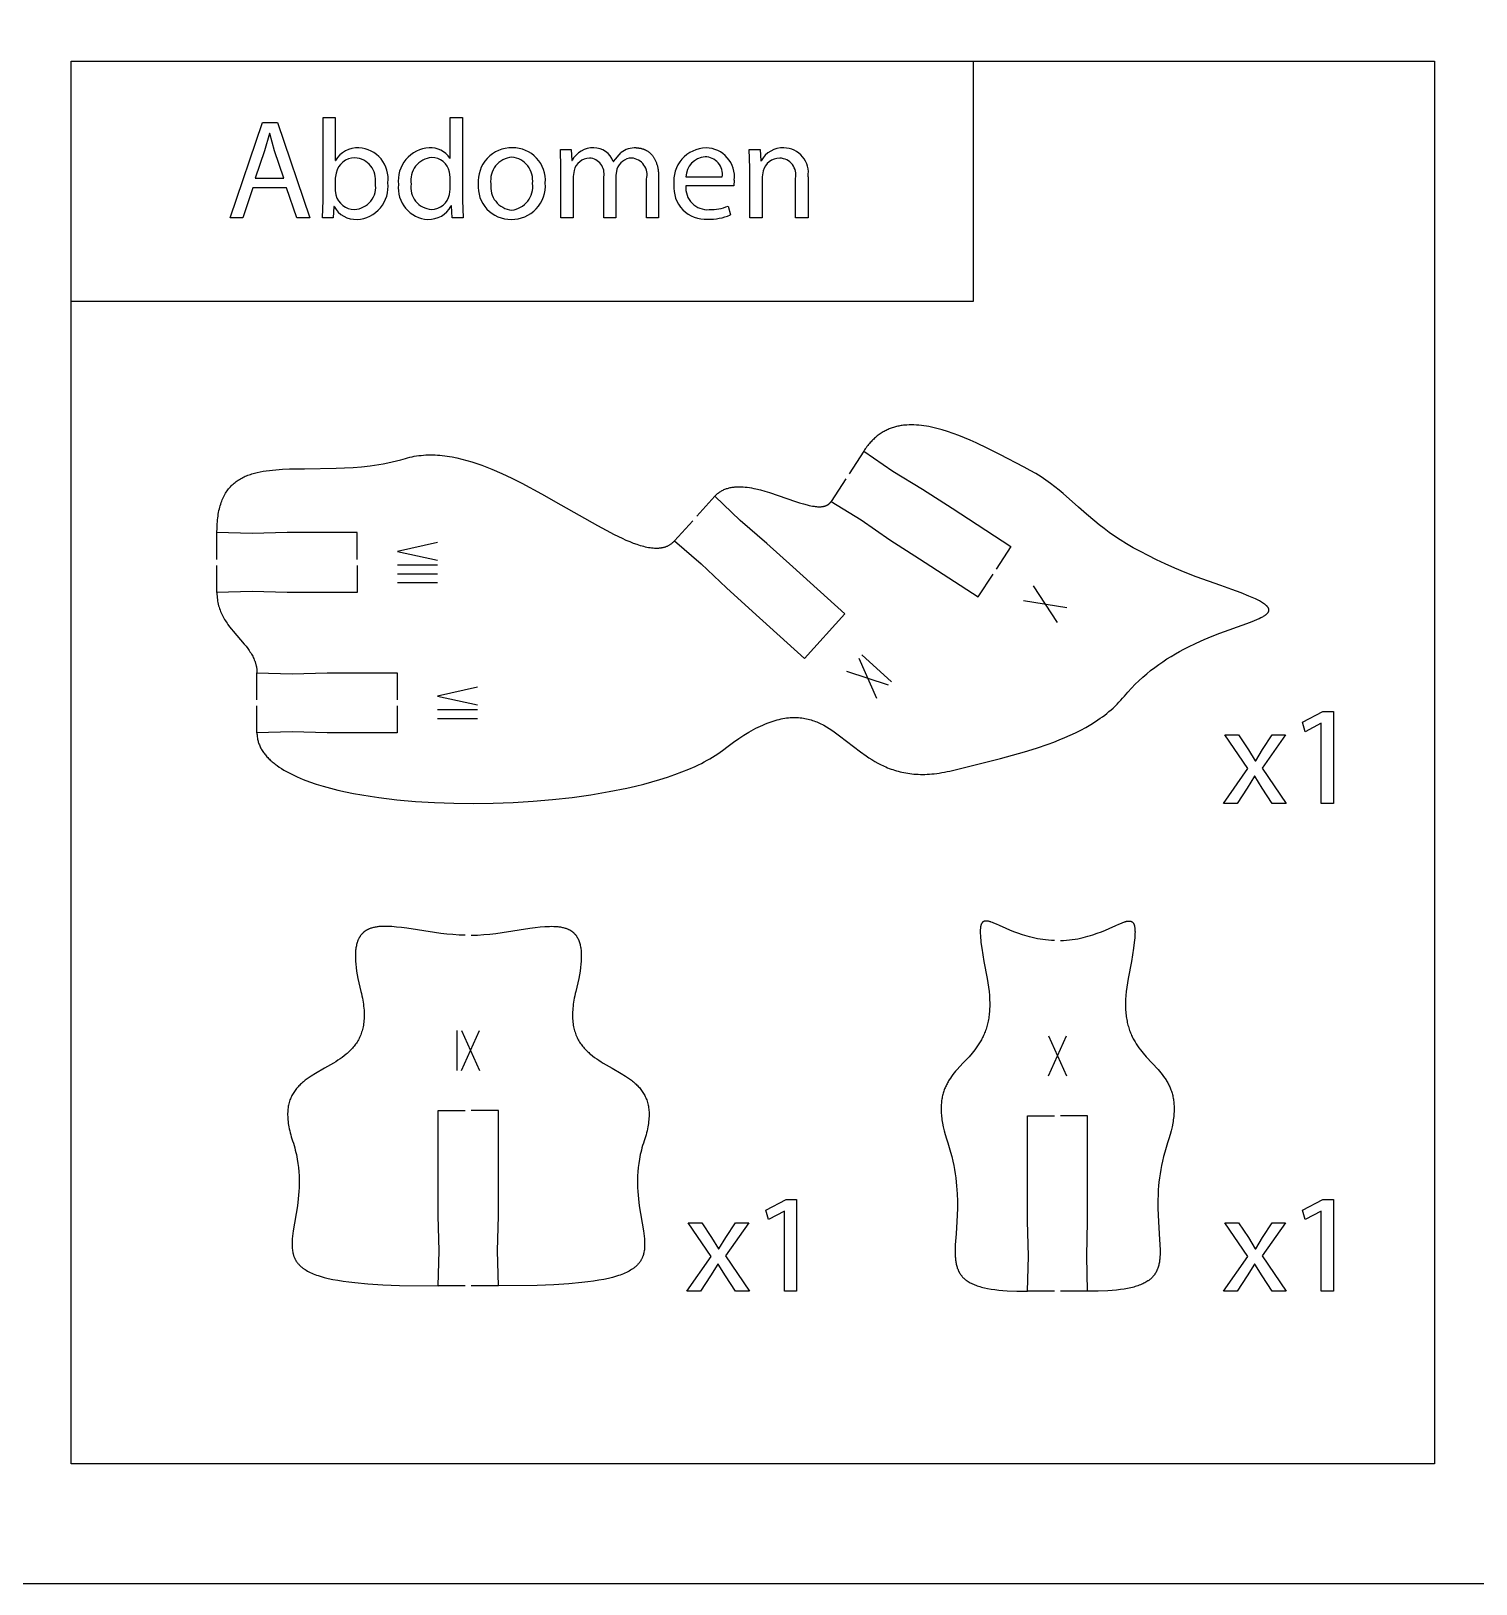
# Model space of a CAD drawing. Extents: x 4 to 319, y 4 to 154.
# Drawn here: x 150.2 to 222.3, y 4.3 to 81.8 of the extents above; entities that cross this region are included whole.
import ezdxf

# ---------------------------------------------------------------- set-up
doc = ezdxf.new("R2010")
doc.units = 0
doc.header["$MEASUREMENT"] = 0
doc.layers.add('DEFAULT', color=18, linetype='CONTINUOUS')

msp = doc.modelspace()

# ---------------------------------------------------------------- linework, layer by layer
at = {"layer": 'DEFAULT', "color": 6}
for p, q in [((164.777, 73.391), (164.777, 77.519)), ((164.777, 77.519), (165.391, 77.519)), ((165.391, 77.519), (165.391, 75.374)), ((171.12, 75.48), (171.12, 77.519)), ((171.12, 77.519), (171.741, 77.519)), ((171.741, 77.519), (171.741, 73.39)), ((162.103, 76.721), (161.863, 75.86)), ((162.117, 76.721), (162.103, 76.721)), ((162.365, 75.853), (162.117, 76.721)), ((161.863, 75.86), (161.397, 74.484)), ((162.83, 74.484), (162.365, 75.853)), ((165.391, 75.374), (165.405, 75.374)), ((171.106, 75.48), (171.12, 75.48)), ((176.644, 74.999), (176.616, 75.924)), ((176.616, 75.924), (177.159, 75.924)), ((177.159, 75.924), (177.188, 75.373)), ((177.188, 75.373), (177.208, 75.373)), ((179.248, 75.317), (179.262, 75.317)), ((179.262, 75.317), (179.643, 75.762)), ((186.063, 74.999), (186.035, 75.924)), ((186.035, 75.924), (186.585, 75.924)), ((186.585, 75.924), (186.621, 75.359)), ((186.621, 75.359), (186.635, 75.359)), ((161.397, 74.484), (162.83, 74.484)), ((165.427, 74.745), (165.391, 74.491)), ((165.391, 74.491), (165.391, 73.877)), ((171.12, 74.534), (171.092, 74.795)), ((171.12, 73.941), (171.12, 74.534)), ((176.644, 72.508), (176.644, 74.999)), ((177.3, 74.872), (177.251, 74.569)), ((177.251, 74.569), (177.251, 72.508)), ((178.782, 72.508), (178.782, 74.555)), ((179.439, 74.929), (179.389, 74.618)), ((179.389, 74.618), (179.389, 72.508)), ((180.914, 72.508), (180.914, 74.442)), ((181.52, 74.52), (181.52, 72.508)), ((182.882, 74.548), (184.695, 74.548)), ((186.063, 72.508), (186.063, 74.999)), ((186.727, 74.851), (186.684, 74.562)), ((186.684, 74.562), (186.684, 72.508)), ((188.35, 72.508), (188.35, 74.477)), ((188.971, 74.548), (188.971, 72.508)), ((165.391, 73.877), (165.419, 73.652)), ((171.092, 73.673), (171.12, 73.941)), ((185.274, 74.103), (182.874, 74.103)), ((185.295, 74.393), (185.274, 74.103)), ((164.749, 72.508), (164.777, 73.391)), ((165.313, 73.073), (165.285, 72.508)), ((165.335, 73.073), (165.313, 73.073)), ((171.184, 73.101), (171.17, 73.101)), ((171.212, 72.508), (171.184, 73.101)), ((171.741, 73.39), (171.77, 72.508)), ((184.992, 73.094), (185.098, 72.65)), ((165.285, 72.508), (164.749, 72.508)), ((171.77, 72.508), (171.212, 72.508)), ((177.251, 72.508), (176.644, 72.508)), ((179.389, 72.508), (178.782, 72.508)), ((181.52, 72.508), (180.914, 72.508)), ((186.684, 72.508), (186.063, 72.508)), ((188.971, 72.508), (188.35, 72.508)), ((210.915, 45.025), (209.757, 46.698)), ((209.757, 46.698), (210.449, 46.698)), ((210.449, 46.698), (210.936, 45.964)), ((212.792, 46.698), (211.627, 45.046)), ((211.642, 45.971), (212.121, 46.698)), ((212.121, 46.698), (212.792, 46.698)), ((210.936, 45.964), (211.281, 45.406)), ((211.303, 45.406), (211.642, 45.971)), ((209.701, 43.282), (210.915, 45.025)), ((211.281, 45.406), (211.303, 45.406)), ((211.627, 45.046), (212.827, 43.282)), ((211.239, 44.644), (210.88, 44.052)), ((211.253, 44.644), (211.239, 44.644)), ((211.62, 44.052), (211.253, 44.644)), ((210.88, 44.052), (210.385, 43.282)), ((212.121, 43.282), (211.62, 44.052)), ((210.385, 43.282), (209.701, 43.282)), ((212.827, 43.282), (212.121, 43.282)), ((184.142, 20.677), (182.985, 22.35)), ((182.985, 22.35), (183.676, 22.35)), ((183.676, 22.35), (184.163, 21.616)), ((186.019, 22.35), (184.855, 20.698)), ((184.869, 21.623), (185.349, 22.35)), ((185.349, 22.35), (186.019, 22.35)), ((210.915, 20.677), (209.757, 22.35)), ((209.757, 22.35), (210.449, 22.35)), ((210.449, 22.35), (210.936, 21.616)), ((212.792, 22.35), (211.627, 20.698)), ((211.642, 21.623), (212.121, 22.35)), ((212.121, 22.35), (212.792, 22.35)), ((184.163, 21.616), (184.509, 21.058)), ((184.509, 21.058), (184.53, 21.058)), ((184.53, 21.058), (184.869, 21.623)), ((210.936, 21.616), (211.281, 21.058)), ((211.281, 21.058), (211.303, 21.058)), ((211.303, 21.058), (211.642, 21.623)), ((182.928, 18.934), (184.142, 20.677)), ((184.467, 20.296), (184.107, 19.703)), ((184.481, 20.296), (184.467, 20.296)), ((184.848, 19.703), (184.481, 20.296)), ((184.855, 20.698), (186.054, 18.934)), ((209.701, 18.934), (210.915, 20.677)), ((211.239, 20.296), (210.88, 19.703)), ((211.253, 20.296), (211.239, 20.296)), ((211.62, 19.703), (211.253, 20.296)), ((211.627, 20.698), (212.827, 18.934)), ((184.107, 19.703), (183.613, 18.934)), ((185.349, 18.934), (184.848, 19.703)), ((210.88, 19.703), (210.385, 18.934)), ((212.121, 18.934), (211.62, 19.703)), ((183.613, 18.934), (182.928, 18.934)), ((186.054, 18.934), (185.349, 18.934)), ((210.385, 18.934), (209.701, 18.934)), ((212.827, 18.934), (212.121, 18.934))]:
    msp.add_line(p, q, dxfattribs=at)
at = {"layer": 'DEFAULT', "color": 1}
for p, q in [((191.751, 60.865), (191.017, 59.732)), ((191.751, 60.865), (193.194, 59.873)), ((193.194, 59.873), (194.686, 58.963)), ((190.855, 59.482), (190.121, 58.349)), ((194.686, 58.963), (196.157, 58.011)), ((184.321, 58.61), (183.418, 57.612)), ((185.588, 57.4), (184.321, 58.61)), ((190.121, 58.349), (191.617, 57.439)), ((183.217, 57.39), (182.31, 56.388)), ((186.918, 56.261), (185.588, 57.4)), ((191.617, 57.439), (193.056, 56.444)), ((196.157, 58.011), (199.096, 56.109)), ((161.236, 56.755), (159.486, 56.804)), ((159.486, 55.453), (159.486, 56.804)), ((162.985, 56.804), (161.236, 56.755)), ((166.485, 56.804), (162.985, 56.804)), ((166.485, 55.453), (166.485, 56.804)), ((182.31, 56.388), (183.64, 55.248)), ((188.212, 55.086), (186.918, 56.261)), ((193.056, 56.444), (194.527, 55.495)), ((199.096, 56.109), (198.362, 54.977)), ((159.486, 53.802), (159.486, 55.153)), ((166.485, 55.153), (166.485, 53.806)), ((183.64, 55.248), (184.903, 54.038)), ((190.805, 52.737), (188.212, 55.086)), ((194.527, 55.495), (197.466, 53.594)), ((197.466, 53.594), (198.2, 54.726)), ((161.236, 53.855), (159.486, 53.806)), ((162.985, 53.806), (161.236, 53.855)), ((166.485, 53.806), (162.985, 53.806)), ((184.903, 54.038), (186.198, 52.864)), ((186.198, 52.864), (188.795, 50.514)), ((188.795, 50.514), (190.805, 52.737)), ((161.482, 49.805), (163.232, 49.756)), ((161.482, 48.457), (161.482, 49.805)), ((163.232, 49.756), (164.982, 49.805)), ((164.982, 49.805), (168.482, 49.805)), ((168.482, 49.805), (168.482, 48.457)), ((161.482, 46.806), (161.482, 48.158)), ((168.482, 48.158), (168.482, 46.806)), ((163.232, 46.856), (161.482, 46.806)), ((164.982, 46.806), (163.232, 46.856)), ((168.482, 46.806), (164.982, 46.806)), ((170.527, 22.7), (170.527, 27.953)), ((170.527, 27.953), (171.875, 27.953)), ((173.526, 27.953), (172.175, 27.953)), ((173.526, 22.7), (173.526, 27.953)), ((199.921, 22.434), (199.921, 27.686)), ((199.921, 27.686), (201.269, 27.686)), ((202.92, 27.686), (201.569, 27.686)), ((202.92, 22.434), (202.92, 27.686)), ((170.577, 20.95), (170.527, 22.7)), ((173.477, 20.95), (173.526, 22.7)), ((199.971, 20.684), (199.921, 22.434)), ((202.871, 20.684), (202.92, 22.434)), ((170.527, 19.201), (170.577, 20.95)), ((173.526, 19.201), (173.477, 20.95)), ((199.921, 18.934), (199.971, 20.684)), ((202.92, 18.934), (202.871, 20.684)), ((171.875, 19.201), (170.527, 19.201)), ((173.526, 19.201), (172.175, 19.201)), ((201.269, 18.934), (199.918, 18.934)), ((202.92, 18.934), (201.569, 18.934))]:
    msp.add_line(p, q, dxfattribs=at)
at = {"layer": 'DEFAULT', "color": 250}
for p, q in [((168.487, 55.192), (170.483, 55.192)), ((168.487, 54.747), (170.483, 54.747)), ((168.487, 54.301), (170.483, 54.301)), ((200.202, 54.138), (201.394, 52.305)), ((201.878, 53.052), (199.718, 53.39)), ((191.508, 50.532), (192.391, 48.531)), ((191.657, 50.697), (193.138, 49.357)), ((192.989, 49.192), (190.91, 49.871)), ((170.483, 47.974), (172.48, 47.974)), ((170.483, 47.528), (172.48, 47.528)), ((171.469, 29.951), (171.469, 31.948)), ((171.692, 29.951), (172.583, 31.948)), ((171.692, 31.948), (172.583, 29.951)), ((200.973, 29.685), (201.864, 31.682)), ((200.973, 31.682), (201.864, 29.685))]:
    msp.add_line(p, q, dxfattribs=at)
at = {"layer": 'DEFAULT', "color": 6}
for points in [[(319.214, 4.33), (4.214, 4.33), (4.214, 154.33), (319.214, 154.33)], [(220.215, 10.33), (152.215, 10.33), (152.215, 80.33), (220.215, 80.33)], [(197.215, 68.33), (152.215, 68.33), (152.215, 80.33), (197.215, 80.33)], [(161.271, 74.005), (160.777, 72.508), (160.141, 72.508), (161.757, 77.265), (162.499, 77.265), (164.121, 72.508), (163.465, 72.508), (162.957, 74.005)], [(214.576, 47.29), (214.562, 47.29), (213.765, 46.86), (213.645, 47.333), (214.647, 47.869), (215.176, 47.869), (215.176, 43.282), (214.576, 43.282)], [(187.804, 22.942), (187.79, 22.942), (186.992, 22.512), (186.872, 22.985), (187.874, 23.521), (188.404, 23.521), (188.404, 18.934), (187.804, 18.934)], [(214.576, 22.942), (214.562, 22.942), (213.765, 22.512), (213.645, 22.985), (214.647, 23.521), (215.176, 23.521), (215.176, 18.934), (214.576, 18.934)]]:
    msp.add_lwpolyline(points, close=True, dxfattribs=at)
msp.add_lwpolyline([(180.398, 76.002), (180.42, 76.002), (180.441, 76.001), (180.463, 76), (180.485, 75.998), (180.508, 75.996), (180.53, 75.993), (180.553, 75.99), (180.576, 75.987), (180.599, 75.982), (180.623, 75.978), (180.646, 75.972), (180.67, 75.967), (180.693, 75.96), (180.717, 75.953), (180.741, 75.945), (180.764, 75.937), (180.788, 75.928), (180.812, 75.918), (180.835, 75.908), (180.859, 75.897), (180.882, 75.885), (180.906, 75.873), (180.929, 75.859), (180.952, 75.845), (180.975, 75.831), (180.998, 75.815), (181.02, 75.799), (181.042, 75.782), (181.064, 75.764), (181.086, 75.745), (181.108, 75.726), (181.129, 75.705), (181.15, 75.684), (181.17, 75.662), (181.19, 75.639), (181.21, 75.615), (181.229, 75.59), (181.248, 75.564), (181.267, 75.537), (181.285, 75.51), (181.302, 75.481), (181.319, 75.451), (181.335, 75.42), (181.351, 75.389), (181.366, 75.356), (181.381, 75.322), (181.395, 75.287), (181.409, 75.251), (181.421, 75.214), (181.434, 75.176), (181.445, 75.137), (181.456, 75.097), (181.466, 75.055), (181.475, 75.013), (181.483, 74.969), (181.491, 74.924), (181.498, 74.878), (181.504, 74.83), (181.509, 74.782), (181.513, 74.732), (181.516, 74.681), (181.519, 74.628), (181.52, 74.575), (181.52, 74.52)], dxfattribs=at)
at = {"layer": 'DEFAULT', "color": 1}
for points in [[(199.759, 60.067), (198.539, 60.703), (197.94, 61.001), (197.351, 61.278), (197.061, 61.407), (196.774, 61.529), (196.491, 61.642), (196.211, 61.747), (195.936, 61.841), (195.664, 61.926), (195.53, 61.964), (195.397, 62), (195.265, 62.032), (195.134, 62.061), (195.005, 62.088), (194.877, 62.111), (194.75, 62.131), (194.624, 62.147), (194.5, 62.16), (194.377, 62.169), (194.255, 62.175), (194.135, 62.177), (194.016, 62.175), (193.899, 62.169), (193.841, 62.165), (193.783, 62.159), (193.726, 62.153), (193.669, 62.145), (193.612, 62.137), (193.556, 62.127), (193.5, 62.117), (193.445, 62.105), (193.39, 62.092), (193.336, 62.078), (193.281, 62.063), (193.228, 62.047), (193.175, 62.029), (193.122, 62.011), (193.069, 61.991), (193.017, 61.97), (192.966, 61.948), (192.915, 61.925), (192.864, 61.901), (192.814, 61.875), (192.764, 61.848), (192.714, 61.82), (192.666, 61.791), (192.617, 61.76), (192.569, 61.728), (192.522, 61.695), (192.475, 61.661), (192.428, 61.625), (192.382, 61.588), (192.336, 61.549), (192.291, 61.509), (192.247, 61.468), (192.203, 61.426), (192.159, 61.382), (192.116, 61.337), (192.073, 61.29), (192.031, 61.242), (191.99, 61.192), (191.948, 61.141), (191.908, 61.089), (191.868, 61.035), (191.828, 60.98), (191.789, 60.923), (191.751, 60.865)], [(159.486, 56.804), (159.489, 57.026), (159.499, 57.236), (159.507, 57.338), (159.516, 57.437), (159.527, 57.533), (159.54, 57.627), (159.554, 57.719), (159.57, 57.808), (159.587, 57.895), (159.606, 57.979), (159.626, 58.061), (159.648, 58.141), (159.672, 58.218), (159.697, 58.294), (159.724, 58.367), (159.752, 58.438), (159.781, 58.507), (159.812, 58.574), (159.845, 58.638), (159.879, 58.701), (159.914, 58.762), (159.951, 58.82), (159.989, 58.877), (160.029, 58.932), (160.07, 58.985), (160.112, 59.037), (160.156, 59.086), (160.201, 59.134), (160.247, 59.18), (160.294, 59.224), (160.343, 59.266), (160.393, 59.307), (160.445, 59.347), (160.498, 59.385), (160.551, 59.421), (160.607, 59.456), (160.663, 59.489), (160.72, 59.521), (160.779, 59.551), (160.839, 59.58), (160.9, 59.608), (160.962, 59.634), (161.026, 59.659), (161.09, 59.683), (161.156, 59.706), (161.222, 59.727), (161.29, 59.748), (161.359, 59.767), (161.428, 59.785), (161.499, 59.802), (161.644, 59.833), (161.793, 59.861), (161.945, 59.885), (162.102, 59.905), (162.262, 59.923), (162.425, 59.937), (162.763, 59.96), (163.113, 59.974), (163.848, 59.987), (165.436, 60.008), (165.852, 60.025), (166.274, 60.051), (166.701, 60.087), (167.133, 60.136), (167.35, 60.166), (167.568, 60.2), (167.786, 60.238), (168.005, 60.28), (168.224, 60.328), (168.444, 60.38), (168.664, 60.438), (168.884, 60.501)], [(168.884, 60.501), (168.994, 60.533), (169.105, 60.561), (169.217, 60.586), (169.329, 60.608), (169.443, 60.627), (169.557, 60.642), (169.671, 60.655), (169.786, 60.665), (169.902, 60.672), (170.019, 60.676), (170.136, 60.677), (170.254, 60.676), (170.372, 60.672), (170.49, 60.665), (170.61, 60.656), (170.729, 60.644), (170.85, 60.63), (170.97, 60.614), (171.091, 60.595), (171.213, 60.574), (171.457, 60.525), (171.702, 60.467), (171.949, 60.402), (172.196, 60.329), (172.445, 60.248), (172.694, 60.161), (172.944, 60.068), (173.194, 59.968), (173.695, 59.753), (174.196, 59.52), (174.695, 59.271), (175.682, 58.742), (176.648, 58.193), (178.469, 57.147), (178.894, 56.916), (179.304, 56.704), (179.699, 56.514), (179.889, 56.429), (180.076, 56.351), (180.257, 56.28), (180.434, 56.217), (180.52, 56.188), (180.606, 56.162), (180.69, 56.138), (180.772, 56.116), (180.854, 56.096), (180.934, 56.078), (181.012, 56.063), (181.089, 56.05), (181.165, 56.04), (181.24, 56.033), (181.313, 56.027), (181.348, 56.026), (181.384, 56.025), (181.419, 56.025), (181.454, 56.025), (181.488, 56.026), (181.522, 56.028), (181.556, 56.031), (181.589, 56.034), (181.622, 56.038), (181.655, 56.043), (181.687, 56.048), (181.718, 56.054), (181.75, 56.061), (181.781, 56.069), (181.811, 56.077), (181.841, 56.086), (181.871, 56.096), (181.9, 56.107), (181.929, 56.118), (181.957, 56.13), (181.985, 56.143), (182.013, 56.157), (182.04, 56.172), (182.067, 56.187), (182.093, 56.204), (182.119, 56.221), (182.145, 56.239), (182.17, 56.257), (182.194, 56.277), (182.218, 56.297), (182.242, 56.319), (182.265, 56.341), (182.288, 56.364), (182.31, 56.388)], [(209.563, 54.155), (208.339, 54.598), (207.788, 54.815), (207.274, 55.028), (206.795, 55.237), (206.349, 55.444), (205.935, 55.648), (205.55, 55.849), (205.192, 56.047), (204.86, 56.242), (204.55, 56.434), (204.262, 56.625), (203.992, 56.812), (203.74, 56.998), (203.502, 57.181), (203.277, 57.362), (202.858, 57.719), (202.465, 58.069), (201.696, 58.751), (201.494, 58.918), (201.286, 59.084), (201.067, 59.25), (200.837, 59.415), (200.593, 59.579), (200.334, 59.742), (200.056, 59.905), (199.759, 60.067)], [(184.321, 58.61), (184.355, 58.647), (184.39, 58.681), (184.408, 58.698), (184.426, 58.714), (184.444, 58.73), (184.462, 58.746), (184.481, 58.761), (184.499, 58.776), (184.518, 58.79), (184.537, 58.804), (184.556, 58.818), (184.576, 58.831), (184.615, 58.856), (184.655, 58.88), (184.696, 58.902), (184.737, 58.923), (184.779, 58.943), (184.822, 58.961), (184.865, 58.978), (184.909, 58.994), (184.953, 59.008), (184.998, 59.021), (185.044, 59.033), (185.09, 59.043), (185.136, 59.053), (185.183, 59.061), (185.231, 59.068), (185.279, 59.074), (185.328, 59.078), (185.377, 59.082), (185.426, 59.085), (185.476, 59.086), (185.526, 59.087), (185.577, 59.087), (185.628, 59.085), (185.732, 59.08), (185.836, 59.071), (185.942, 59.059), (186.049, 59.044), (186.157, 59.026), (186.266, 59.005), (186.376, 58.982), (186.597, 58.928), (186.819, 58.867), (187.043, 58.8), (187.488, 58.653), (188.347, 58.357), (188.549, 58.291), (188.745, 58.232), (188.932, 58.181), (189.023, 58.159), (189.112, 58.14), (189.198, 58.123), (189.281, 58.11), (189.322, 58.104), (189.362, 58.099), (189.402, 58.096), (189.44, 58.093), (189.478, 58.091), (189.516, 58.089), (189.552, 58.089), (189.588, 58.09), (189.623, 58.092), (189.657, 58.095), (189.69, 58.099), (189.707, 58.101), (189.723, 58.103), (189.739, 58.106), (189.755, 58.11), (189.77, 58.113), (189.786, 58.117), (189.801, 58.121), (189.816, 58.125), (189.83, 58.13), (189.845, 58.135), (189.859, 58.14), (189.873, 58.145), (189.887, 58.151), (189.9, 58.157), (189.914, 58.164), (189.927, 58.17), (189.94, 58.177), (189.952, 58.185), (189.965, 58.193), (189.977, 58.201), (189.989, 58.209), (190.001, 58.218), (190.012, 58.227), (190.023, 58.236), (190.034, 58.246), (190.045, 58.256), (190.055, 58.266), (190.065, 58.277), (190.075, 58.288), (190.085, 58.3), (190.094, 58.312), (190.103, 58.324), (190.112, 58.336), (190.121, 58.349)], [(159.486, 53.806), (159.487, 53.718), (159.491, 53.632), (159.499, 53.547), (159.508, 53.465), (159.52, 53.384), (159.535, 53.305), (159.552, 53.227), (159.572, 53.151), (159.593, 53.077), (159.617, 53.004), (159.642, 52.932), (159.67, 52.861), (159.699, 52.792), (159.731, 52.724), (159.763, 52.658), (159.798, 52.592), (159.834, 52.528), (159.871, 52.464), (159.909, 52.402), (159.949, 52.34), (159.99, 52.28), (160.031, 52.22), (160.118, 52.103), (160.207, 51.988), (160.298, 51.876), (160.484, 51.657), (160.851, 51.23), (160.937, 51.123), (161.019, 51.016), (161.059, 50.961), (161.097, 50.907), (161.135, 50.852), (161.17, 50.796), (161.205, 50.74), (161.238, 50.684), (161.269, 50.627), (161.298, 50.569), (161.326, 50.51), (161.351, 50.451), (161.375, 50.391), (161.386, 50.36), (161.397, 50.33), (161.407, 50.299), (161.416, 50.268), (161.425, 50.237), (161.433, 50.205), (161.441, 50.173), (161.448, 50.141), (161.454, 50.109), (161.46, 50.076), (161.465, 50.043), (161.47, 50.01), (161.474, 49.977), (161.477, 49.943), (161.479, 49.909), (161.481, 49.875), (161.482, 49.84), (161.482, 49.805)], [(204.751, 48.634), (204.925, 48.839), (205.104, 49.037), (205.288, 49.227), (205.476, 49.409), (205.668, 49.584), (205.864, 49.752), (206.062, 49.913), (206.263, 50.067), (206.466, 50.214), (206.672, 50.356), (206.878, 50.491), (207.086, 50.62), (207.294, 50.743), (207.503, 50.861), (207.711, 50.974), (207.919, 51.082), (208.332, 51.282), (208.738, 51.464), (209.135, 51.63), (209.518, 51.781), (210.855, 52.269), (211.126, 52.37), (211.364, 52.465), (211.47, 52.511), (211.567, 52.557), (211.611, 52.58), (211.654, 52.602), (211.694, 52.625), (211.731, 52.647), (211.766, 52.669), (211.782, 52.681), (211.798, 52.692), (211.813, 52.703), (211.827, 52.714), (211.841, 52.725), (211.854, 52.737), (211.866, 52.748), (211.878, 52.759), (211.889, 52.77), (211.899, 52.782), (211.908, 52.793), (211.917, 52.804), (211.925, 52.816), (211.932, 52.827), (211.939, 52.839), (211.944, 52.85), (211.949, 52.862), (211.954, 52.874), (211.957, 52.885), (211.96, 52.897), (211.962, 52.909), (211.963, 52.921), (211.963, 52.933), (211.962, 52.945), (211.961, 52.957), (211.959, 52.969), (211.956, 52.981), (211.952, 52.994), (211.948, 53.006), (211.942, 53.019), (211.936, 53.031), (211.929, 53.044), (211.921, 53.057), (211.912, 53.07), (211.902, 53.083), (211.891, 53.096), (211.88, 53.109), (211.867, 53.123), (211.854, 53.136), (211.84, 53.15), (211.825, 53.164), (211.809, 53.178), (211.792, 53.192), (211.774, 53.206), (211.755, 53.22), (211.735, 53.235), (211.693, 53.264), (211.647, 53.294), (211.597, 53.324), (211.543, 53.355), (211.485, 53.387), (211.423, 53.42), (211.287, 53.487), (211.134, 53.558), (210.964, 53.631), (210.571, 53.79), (210.105, 53.964), (209.563, 54.155)], [(196.175, 44.933), (198.57, 45.526), (199.773, 45.858), (200.364, 46.041), (200.943, 46.239), (201.227, 46.344), (201.507, 46.453), (201.783, 46.568), (202.053, 46.687), (202.318, 46.812), (202.577, 46.943), (202.83, 47.08), (203.076, 47.223), (203.315, 47.373), (203.431, 47.451), (203.546, 47.53), (203.659, 47.611), (203.769, 47.694), (203.878, 47.779), (203.984, 47.866), (204.088, 47.954), (204.19, 48.045), (204.29, 48.138), (204.387, 48.233), (204.482, 48.33), (204.574, 48.429), (204.664, 48.53), (204.751, 48.634)], [(184.699, 45.932), (184.981, 46.146), (185.254, 46.343), (185.518, 46.523), (185.773, 46.687), (186.019, 46.836), (186.257, 46.969), (186.374, 47.031), (186.488, 47.088), (186.6, 47.142), (186.71, 47.193), (186.819, 47.24), (186.926, 47.284), (187.031, 47.324), (187.134, 47.361), (187.236, 47.395), (187.336, 47.426), (187.434, 47.454), (187.531, 47.478), (187.626, 47.5), (187.72, 47.519), (187.812, 47.535), (187.903, 47.548), (187.993, 47.558), (188.081, 47.566), (188.168, 47.571), (188.254, 47.574), (188.338, 47.574), (188.421, 47.572), (188.503, 47.567), (188.584, 47.56), (188.664, 47.551), (188.742, 47.539), (188.82, 47.526), (188.897, 47.51), (188.973, 47.492), (189.047, 47.473), (189.121, 47.451), (189.195, 47.428), (189.267, 47.403), (189.339, 47.376), (189.41, 47.347), (189.48, 47.317), (189.549, 47.285), (189.618, 47.252), (189.687, 47.217), (189.755, 47.181), (189.889, 47.106), (190.022, 47.025), (190.153, 46.94), (190.283, 46.851), (190.541, 46.664), (191.59, 45.857), (191.867, 45.66), (192.01, 45.564), (192.156, 45.472), (192.306, 45.382), (192.459, 45.297), (192.616, 45.215), (192.696, 45.176), (192.777, 45.138), (192.859, 45.102), (192.942, 45.067), (193.027, 45.033), (193.113, 45.001), (193.2, 44.97), (193.289, 44.941), (193.378, 44.913), (193.47, 44.888), (193.562, 44.864), (193.657, 44.841), (193.752, 44.821), (193.849, 44.803), (193.948, 44.786), (194.049, 44.772), (194.151, 44.76), (194.254, 44.75), (194.36, 44.742), (194.467, 44.736), (194.576, 44.733), (194.687, 44.732), (194.8, 44.734), (194.914, 44.738), (195.031, 44.745), (195.15, 44.755), (195.27, 44.767), (195.393, 44.782), (195.518, 44.8), (195.645, 44.82), (195.774, 44.844), (195.905, 44.871), (196.039, 44.9), (196.175, 44.933)], [(161.482, 46.806), (161.483, 46.754), (161.486, 46.702), (161.49, 46.65), (161.496, 46.599), (161.503, 46.548), (161.512, 46.497), (161.523, 46.447), (161.536, 46.397), (161.549, 46.348), (161.565, 46.299), (161.582, 46.251), (161.601, 46.203), (161.621, 46.155), (161.643, 46.108), (161.666, 46.061), (161.691, 46.014), (161.717, 45.968), (161.745, 45.922), (161.774, 45.877), (161.805, 45.832), (161.837, 45.788), (161.871, 45.743), (161.906, 45.7), (161.942, 45.656), (161.98, 45.614), (162.019, 45.571), (162.06, 45.529), (162.102, 45.487), (162.146, 45.446), (162.191, 45.405), (162.237, 45.365), (162.284, 45.324), (162.333, 45.285), (162.383, 45.245), (162.487, 45.168), (162.596, 45.092), (162.711, 45.018), (162.83, 44.945), (162.954, 44.874), (163.082, 44.804), (163.216, 44.736), (163.354, 44.67), (163.496, 44.605), (163.643, 44.542), (163.794, 44.48), (164.108, 44.362), (164.438, 44.249), (164.784, 44.143), (165.144, 44.043), (165.518, 43.95), (165.905, 43.862), (166.304, 43.781), (166.715, 43.706), (167.137, 43.637), (167.569, 43.574), (168.46, 43.467), (169.383, 43.384), (170.331, 43.325), (171.299, 43.291), (172.282, 43.28), (173.272, 43.294), (174.265, 43.331), (175.254, 43.392), (176.233, 43.477), (177.198, 43.585), (178.14, 43.716), (179.056, 43.871), (179.939, 44.049), (180.366, 44.146), (180.783, 44.25), (181.188, 44.359), (181.581, 44.474), (181.962, 44.594), (182.33, 44.72), (182.683, 44.852), (183.022, 44.989), (183.344, 45.132), (183.5, 45.206), (183.651, 45.281), (183.798, 45.357), (183.94, 45.435), (184.078, 45.514), (184.212, 45.595), (184.341, 45.677), (184.465, 45.761), (184.584, 45.845), (184.699, 45.932)], [(201.269, 36.439), (201.118, 36.445), (200.97, 36.456), (200.825, 36.47), (200.684, 36.487), (200.546, 36.508), (200.411, 36.532), (200.279, 36.559), (200.15, 36.588), (200.024, 36.619), (199.902, 36.653), (199.782, 36.688), (199.666, 36.725), (199.444, 36.802), (199.233, 36.882), (199.036, 36.963), (198.851, 37.043), (198.518, 37.193), (198.37, 37.258), (198.235, 37.315), (198.172, 37.339), (198.113, 37.361), (198.084, 37.37), (198.056, 37.379), (198.029, 37.387), (198.002, 37.394), (197.977, 37.4), (197.952, 37.405), (197.94, 37.407), (197.928, 37.409), (197.916, 37.41), (197.904, 37.412), (197.893, 37.413), (197.882, 37.414), (197.871, 37.414), (197.86, 37.415), (197.849, 37.415), (197.839, 37.414), (197.829, 37.414), (197.819, 37.413), (197.809, 37.412), (197.799, 37.41), (197.79, 37.409), (197.78, 37.407), (197.771, 37.404), (197.762, 37.402), (197.754, 37.399), (197.745, 37.395), (197.737, 37.392), (197.729, 37.388), (197.721, 37.384), (197.713, 37.379), (197.706, 37.374), (197.698, 37.369), (197.691, 37.363), (197.684, 37.357), (197.677, 37.351), (197.671, 37.344), (197.664, 37.337), (197.658, 37.33), (197.652, 37.322), (197.646, 37.314), (197.641, 37.305), (197.635, 37.296), (197.63, 37.287), (197.625, 37.277), (197.62, 37.267), (197.615, 37.256), (197.611, 37.245), (197.607, 37.234), (197.603, 37.222), (197.599, 37.21), (197.595, 37.198), (197.591, 37.185), (197.588, 37.171), (197.585, 37.157), (197.582, 37.143), (197.579, 37.128), (197.574, 37.098), (197.57, 37.065), (197.567, 37.031), (197.564, 36.994), (197.562, 36.956), (197.561, 36.916), (197.561, 36.874), (197.562, 36.784), (197.567, 36.686), (197.574, 36.579), (197.585, 36.464), (197.598, 36.34), (197.635, 36.063), (197.743, 35.393), (197.9, 34.551)], [(201.569, 36.439), (201.72, 36.445), (201.868, 36.455), (202.012, 36.469), (202.154, 36.487), (202.292, 36.508), (202.427, 36.531), (202.559, 36.558), (202.688, 36.587), (202.814, 36.618), (202.936, 36.652), (203.056, 36.687), (203.172, 36.724), (203.395, 36.801), (203.605, 36.881), (203.803, 36.962), (203.989, 37.042), (204.322, 37.192), (204.47, 37.258), (204.605, 37.314), (204.668, 37.339), (204.728, 37.36), (204.757, 37.37), (204.785, 37.379), (204.812, 37.387), (204.839, 37.394), (204.864, 37.4), (204.889, 37.405), (204.901, 37.407), (204.913, 37.409), (204.925, 37.41), (204.937, 37.412), (204.948, 37.413), (204.959, 37.414), (204.971, 37.414), (204.981, 37.415), (204.992, 37.415), (205.002, 37.415), (205.013, 37.414), (205.023, 37.413), (205.033, 37.412), (205.042, 37.411), (205.052, 37.409), (205.061, 37.407), (205.07, 37.405), (205.079, 37.402), (205.088, 37.399), (205.096, 37.396), (205.105, 37.392), (205.113, 37.388), (205.121, 37.384), (205.128, 37.38), (205.136, 37.375), (205.143, 37.369), (205.151, 37.364), (205.158, 37.358), (205.164, 37.351), (205.171, 37.345), (205.177, 37.338), (205.184, 37.33), (205.19, 37.323), (205.195, 37.314), (205.201, 37.306), (205.207, 37.297), (205.212, 37.288), (205.217, 37.278), (205.222, 37.268), (205.226, 37.257), (205.231, 37.246), (205.235, 37.235), (205.239, 37.223), (205.243, 37.211), (205.247, 37.199), (205.251, 37.186), (205.254, 37.172), (205.257, 37.158), (205.26, 37.144), (205.263, 37.129), (205.268, 37.099), (205.272, 37.066), (205.275, 37.032), (205.278, 36.995), (205.28, 36.957), (205.281, 36.917), (205.282, 36.875), (205.28, 36.785), (205.276, 36.687), (205.268, 36.58), (205.257, 36.465), (205.244, 36.341), (205.208, 36.064), (205.099, 35.393), (204.941, 34.551)], [(171.875, 36.705), (171.565, 36.716), (171.257, 36.736), (170.952, 36.764), (170.65, 36.799), (169.491, 36.969), (168.951, 37.051), (168.694, 37.086), (168.447, 37.115), (168.21, 37.135), (168.095, 37.142), (167.984, 37.146), (167.875, 37.148), (167.769, 37.146), (167.667, 37.141), (167.616, 37.138), (167.567, 37.133), (167.519, 37.128), (167.471, 37.122), (167.424, 37.114), (167.379, 37.106), (167.334, 37.097), (167.289, 37.087), (167.246, 37.075), (167.204, 37.063), (167.163, 37.05), (167.122, 37.035), (167.083, 37.02), (167.063, 37.011), (167.044, 37.003), (167.025, 36.994), (167.007, 36.985), (166.988, 36.975), (166.97, 36.965), (166.952, 36.955), (166.935, 36.945), (166.917, 36.934), (166.9, 36.923), (166.883, 36.912), (166.867, 36.9), (166.85, 36.888), (166.834, 36.876), (166.818, 36.863), (166.803, 36.85), (166.787, 36.837), (166.772, 36.823), (166.758, 36.809), (166.743, 36.795), (166.729, 36.78), (166.715, 36.765), (166.701, 36.749), (166.688, 36.734), (166.675, 36.717), (166.662, 36.701), (166.649, 36.684), (166.637, 36.666), (166.625, 36.649), (166.613, 36.631), (166.602, 36.612), (166.59, 36.593), (166.58, 36.574), (166.569, 36.555), (166.559, 36.535), (166.549, 36.514), (166.539, 36.493), (166.53, 36.472), (166.52, 36.45), (166.512, 36.428), (166.503, 36.406), (166.495, 36.383), (166.479, 36.336), (166.465, 36.287), (166.452, 36.237), (166.44, 36.184), (166.43, 36.13), (166.42, 36.074), (166.412, 36.017), (166.406, 35.957), (166.4, 35.896), (166.396, 35.832), (166.393, 35.767), (166.392, 35.7), (166.392, 35.631), (166.393, 35.559), (166.4, 35.411), (166.412, 35.254), (166.431, 35.088), (166.454, 34.914), (166.484, 34.731), (166.52, 34.538), (166.562, 34.337), (166.664, 33.904)], [(172.175, 36.705), (172.485, 36.716), (172.793, 36.736), (173.099, 36.764), (173.401, 36.799), (174.561, 36.97), (175.101, 37.052), (175.358, 37.087), (175.606, 37.116), (175.843, 37.136), (175.958, 37.143), (176.069, 37.147), (176.178, 37.149), (176.284, 37.147), (176.386, 37.143), (176.437, 37.139), (176.486, 37.134), (176.534, 37.129), (176.582, 37.123), (176.629, 37.116), (176.675, 37.107), (176.72, 37.098), (176.764, 37.088), (176.807, 37.077), (176.849, 37.065), (176.89, 37.051), (176.931, 37.037), (176.97, 37.021), (176.99, 37.013), (177.009, 37.004), (177.028, 36.995), (177.046, 36.986), (177.065, 36.977), (177.083, 36.967), (177.101, 36.957), (177.119, 36.947), (177.136, 36.936), (177.153, 36.925), (177.17, 36.913), (177.187, 36.902), (177.203, 36.89), (177.219, 36.877), (177.235, 36.865), (177.25, 36.852), (177.266, 36.838), (177.281, 36.825), (177.296, 36.811), (177.31, 36.796), (177.324, 36.781), (177.338, 36.766), (177.352, 36.751), (177.366, 36.735), (177.379, 36.719), (177.392, 36.702), (177.404, 36.685), (177.416, 36.668), (177.428, 36.65), (177.44, 36.632), (177.452, 36.614), (177.463, 36.595), (177.474, 36.576), (177.484, 36.556), (177.495, 36.536), (177.505, 36.516), (177.514, 36.495), (177.524, 36.474), (177.533, 36.452), (177.542, 36.43), (177.55, 36.407), (177.558, 36.384), (177.574, 36.337), (177.588, 36.289), (177.601, 36.238), (177.613, 36.186), (177.624, 36.132), (177.633, 36.076), (177.641, 36.018), (177.648, 35.958), (177.653, 35.897), (177.657, 35.834), (177.66, 35.768), (177.661, 35.701), (177.661, 35.632), (177.66, 35.56), (177.653, 35.412), (177.641, 35.255), (177.623, 35.089), (177.599, 34.915), (177.569, 34.731), (177.533, 34.539), (177.491, 34.337), (177.389, 33.904)], [(197.9, 34.551), (197.941, 34.324), (197.974, 34.105), (198, 33.894), (198.019, 33.693), (198.031, 33.499), (198.036, 33.313), (198.036, 33.223), (198.035, 33.135), (198.032, 33.049), (198.028, 32.964), (198.022, 32.881), (198.015, 32.8), (198.006, 32.721), (197.996, 32.643), (197.985, 32.567), (197.972, 32.492), (197.958, 32.419), (197.943, 32.348), (197.927, 32.278), (197.909, 32.209), (197.891, 32.142), (197.871, 32.076), (197.85, 32.012), (197.828, 31.948), (197.805, 31.886), (197.781, 31.826), (197.757, 31.766), (197.731, 31.708), (197.704, 31.65), (197.677, 31.594), (197.649, 31.539), (197.62, 31.485), (197.59, 31.432), (197.56, 31.38), (197.497, 31.278), (197.431, 31.18), (197.364, 31.084), (197.294, 30.992), (197.223, 30.902), (197.151, 30.814), (197.003, 30.644), (196.701, 30.318), (196.406, 29.996), (196.335, 29.914), (196.266, 29.831), (196.199, 29.747), (196.135, 29.66), (196.072, 29.572), (196.013, 29.482), (195.984, 29.435), (195.957, 29.388), (195.93, 29.341), (195.904, 29.292), (195.878, 29.243), (195.854, 29.193), (195.831, 29.142), (195.808, 29.091), (195.787, 29.038), (195.767, 28.984), (195.748, 28.93), (195.729, 28.874), (195.713, 28.817), (195.697, 28.76), (195.682, 28.701), (195.669, 28.641), (195.657, 28.579), (195.646, 28.517), (195.637, 28.453), (195.629, 28.388), (195.623, 28.321), (195.618, 28.253), (195.614, 28.184), (195.612, 28.113), (195.611, 28.041), (195.613, 27.967), (195.615, 27.892), (195.619, 27.815), (195.625, 27.737), (195.633, 27.656), (195.643, 27.574), (195.654, 27.491), (195.667, 27.405), (195.682, 27.318), (195.717, 27.138), (195.76, 26.95), (195.811, 26.755), (195.871, 26.551), (195.938, 26.339)], [(204.941, 34.551), (204.9, 34.324), (204.867, 34.105), (204.841, 33.894), (204.822, 33.693), (204.81, 33.499), (204.805, 33.313), (204.805, 33.223), (204.806, 33.135), (204.809, 33.049), (204.814, 32.964), (204.819, 32.881), (204.827, 32.8), (204.835, 32.721), (204.845, 32.643), (204.857, 32.567), (204.869, 32.492), (204.883, 32.419), (204.898, 32.348), (204.915, 32.278), (204.932, 32.209), (204.951, 32.142), (204.971, 32.076), (204.992, 32.012), (205.014, 31.948), (205.036, 31.886), (205.06, 31.826), (205.085, 31.766), (205.111, 31.708), (205.137, 31.65), (205.165, 31.594), (205.193, 31.539), (205.222, 31.485), (205.252, 31.432), (205.282, 31.38), (205.345, 31.278), (205.411, 31.18), (205.478, 31.084), (205.548, 30.992), (205.619, 30.902), (205.692, 30.814), (205.84, 30.644), (206.142, 30.318), (206.437, 29.996), (206.508, 29.914), (206.577, 29.831), (206.644, 29.747), (206.709, 29.66), (206.771, 29.572), (206.831, 29.482), (206.859, 29.435), (206.887, 29.388), (206.914, 29.341), (206.94, 29.292), (206.966, 29.243), (206.99, 29.193), (207.013, 29.142), (207.036, 29.091), (207.057, 29.038), (207.077, 28.984), (207.097, 28.93), (207.115, 28.874), (207.132, 28.817), (207.147, 28.76), (207.162, 28.701), (207.175, 28.641), (207.187, 28.579), (207.198, 28.517), (207.207, 28.453), (207.215, 28.388), (207.222, 28.321), (207.227, 28.253), (207.23, 28.184), (207.233, 28.113), (207.233, 28.041), (207.232, 27.967), (207.229, 27.892), (207.225, 27.815), (207.219, 27.737), (207.212, 27.656), (207.202, 27.574), (207.191, 27.491), (207.178, 27.405), (207.163, 27.318), (207.128, 27.138), (207.085, 26.95), (207.034, 26.755), (206.974, 26.551), (206.906, 26.339)], [(166.664, 33.904), (166.692, 33.791), (166.717, 33.68), (166.74, 33.571), (166.76, 33.465), (166.777, 33.362), (166.792, 33.26), (166.805, 33.161), (166.815, 33.064), (166.822, 32.97), (166.827, 32.877), (166.83, 32.787), (166.831, 32.699), (166.83, 32.613), (166.826, 32.529), (166.82, 32.447), (166.813, 32.367), (166.803, 32.289), (166.791, 32.213), (166.777, 32.138), (166.762, 32.066), (166.744, 31.995), (166.725, 31.926), (166.704, 31.859), (166.681, 31.793), (166.656, 31.729), (166.63, 31.666), (166.603, 31.605), (166.573, 31.546), (166.543, 31.488), (166.51, 31.431), (166.477, 31.376), (166.442, 31.322), (166.405, 31.269), (166.368, 31.218), (166.329, 31.167), (166.289, 31.118), (166.247, 31.07), (166.205, 31.024), (166.161, 30.978), (166.117, 30.933), (166.071, 30.89), (166.025, 30.847), (165.978, 30.805), (165.93, 30.764), (165.831, 30.685), (165.729, 30.608), (165.625, 30.534), (165.518, 30.463), (165.41, 30.394), (165.3, 30.326), (164.853, 30.067), (164.408, 29.811), (164.194, 29.678), (164.091, 29.61), (163.99, 29.539), (163.892, 29.466), (163.844, 29.428), (163.797, 29.39), (163.751, 29.351), (163.706, 29.312), (163.662, 29.271), (163.619, 29.23), (163.577, 29.188), (163.536, 29.144), (163.497, 29.1), (163.459, 29.055), (163.421, 29.009), (163.386, 28.962), (163.351, 28.914), (163.318, 28.864), (163.287, 28.813), (163.257, 28.761), (163.228, 28.708), (163.201, 28.654), (163.176, 28.598), (163.152, 28.541), (163.13, 28.482), (163.11, 28.422), (163.091, 28.36), (163.075, 28.297), (163.06, 28.232), (163.047, 28.166), (163.036, 28.098), (163.027, 28.028), (163.021, 27.956), (163.016, 27.883), (163.013, 27.808), (163.013, 27.731), (163.015, 27.652), (163.019, 27.571), (163.025, 27.488), (163.034, 27.404), (163.045, 27.317), (163.059, 27.228), (163.075, 27.137), (163.093, 27.043), (163.114, 26.948), (163.138, 26.85), (163.165, 26.75), (163.194, 26.648), (163.226, 26.543), (163.26, 26.436)], [(177.389, 33.904), (177.361, 33.791), (177.336, 33.68), (177.313, 33.571), (177.294, 33.465), (177.276, 33.362), (177.261, 33.26), (177.249, 33.161), (177.239, 33.064), (177.231, 32.97), (177.226, 32.877), (177.223, 32.787), (177.222, 32.699), (177.224, 32.613), (177.227, 32.529), (177.233, 32.447), (177.241, 32.367), (177.251, 32.289), (177.263, 32.213), (177.276, 32.138), (177.292, 32.066), (177.31, 31.995), (177.329, 31.926), (177.35, 31.859), (177.373, 31.793), (177.397, 31.729), (177.423, 31.666), (177.451, 31.605), (177.48, 31.546), (177.511, 31.488), (177.544, 31.431), (177.577, 31.376), (177.612, 31.322), (177.649, 31.269), (177.686, 31.218), (177.725, 31.167), (177.765, 31.118), (177.807, 31.07), (177.849, 31.024), (177.893, 30.978), (177.937, 30.933), (177.983, 30.89), (178.029, 30.847), (178.077, 30.805), (178.125, 30.764), (178.224, 30.685), (178.325, 30.608), (178.43, 30.534), (178.536, 30.463), (178.645, 30.394), (178.754, 30.326), (179.202, 30.067), (179.647, 29.811), (179.861, 29.678), (179.964, 29.61), (180.065, 29.539), (180.163, 29.466), (180.211, 29.428), (180.258, 29.39), (180.304, 29.351), (180.349, 29.312), (180.393, 29.271), (180.436, 29.23), (180.478, 29.188), (180.519, 29.144), (180.558, 29.1), (180.596, 29.055), (180.633, 29.009), (180.669, 28.962), (180.704, 28.914), (180.737, 28.864), (180.768, 28.813), (180.798, 28.761), (180.827, 28.708), (180.854, 28.654), (180.879, 28.598), (180.903, 28.541), (180.925, 28.482), (180.945, 28.422), (180.963, 28.36), (180.98, 28.297), (180.995, 28.232), (181.007, 28.166), (181.018, 28.098), (181.027, 28.028), (181.034, 27.956), (181.039, 27.883), (181.041, 27.808), (181.041, 27.731), (181.04, 27.652), (181.035, 27.571), (181.029, 27.488), (181.02, 27.404), (181.009, 27.317), (180.995, 27.228), (180.979, 27.137), (180.961, 27.043), (180.939, 26.948), (180.916, 26.85), (180.889, 26.75), (180.86, 26.648), (180.828, 26.543), (180.793, 26.436)], [(163.26, 26.436), (163.298, 26.32), (163.333, 26.205), (163.365, 26.09), (163.395, 25.977), (163.422, 25.865), (163.447, 25.754), (163.47, 25.643), (163.491, 25.534), (163.525, 25.318), (163.552, 25.107), (163.571, 24.899), (163.583, 24.695), (163.589, 24.495), (163.589, 24.299), (163.584, 24.107), (163.574, 23.919), (163.56, 23.734), (163.542, 23.554), (163.498, 23.204), (163.293, 21.958), (163.273, 21.819), (163.256, 21.684), (163.243, 21.552), (163.235, 21.425), (163.232, 21.362), (163.231, 21.3), (163.231, 21.24), (163.233, 21.18), (163.236, 21.121), (163.24, 21.063), (163.247, 21.006), (163.254, 20.95), (163.264, 20.895), (163.27, 20.868), (163.276, 20.841), (163.282, 20.814), (163.289, 20.788), (163.297, 20.761), (163.305, 20.735), (163.313, 20.709), (163.322, 20.684), (163.332, 20.658), (163.342, 20.633), (163.353, 20.608), (163.364, 20.583), (163.376, 20.559), (163.388, 20.535), (163.401, 20.511), (163.414, 20.487), (163.429, 20.463), (163.443, 20.44), (163.459, 20.417), (163.475, 20.394), (163.491, 20.371), (163.509, 20.348), (163.526, 20.326), (163.545, 20.304), (163.564, 20.282), (163.584, 20.261), (163.605, 20.239), (163.626, 20.218), (163.648, 20.197), (163.671, 20.177), (163.695, 20.156), (163.719, 20.136), (163.744, 20.116), (163.769, 20.096), (163.796, 20.076), (163.823, 20.057), (163.851, 20.038), (163.88, 20.019), (163.94, 19.982), (164.003, 19.945), (164.07, 19.91), (164.14, 19.875), (164.213, 19.842), (164.29, 19.809), (164.371, 19.777), (164.455, 19.746), (164.543, 19.716), (164.635, 19.687), (164.731, 19.658), (164.83, 19.631), (165.042, 19.578), (165.27, 19.529), (165.515, 19.484), (165.778, 19.441), (166.06, 19.403), (166.36, 19.368), (167.02, 19.307), (167.762, 19.26), (168.591, 19.227), (170.527, 19.201)], [(180.793, 26.436), (180.756, 26.32), (180.721, 26.205), (180.688, 26.09), (180.658, 25.977), (180.631, 25.865), (180.606, 25.754), (180.583, 25.643), (180.563, 25.534), (180.528, 25.318), (180.501, 25.107), (180.482, 24.899), (180.47, 24.695), (180.464, 24.495), (180.464, 24.299), (180.47, 24.107), (180.48, 23.919), (180.494, 23.734), (180.511, 23.554), (180.555, 23.204), (180.761, 21.958), (180.781, 21.819), (180.797, 21.684), (180.81, 21.552), (180.819, 21.425), (180.821, 21.362), (180.822, 21.3), (180.822, 21.24), (180.821, 21.18), (180.818, 21.121), (180.813, 21.063), (180.807, 21.006), (180.799, 20.95), (180.789, 20.895), (180.784, 20.868), (180.778, 20.841), (180.771, 20.814), (180.764, 20.788), (180.757, 20.761), (180.749, 20.735), (180.74, 20.709), (180.731, 20.684), (180.722, 20.658), (180.712, 20.633), (180.701, 20.608), (180.69, 20.583), (180.678, 20.559), (180.666, 20.535), (180.653, 20.511), (180.639, 20.487), (180.625, 20.463), (180.61, 20.44), (180.595, 20.417), (180.579, 20.394), (180.562, 20.371), (180.545, 20.348), (180.527, 20.326), (180.508, 20.304), (180.489, 20.282), (180.469, 20.261), (180.449, 20.239), (180.427, 20.218), (180.405, 20.197), (180.382, 20.177), (180.359, 20.156), (180.335, 20.136), (180.31, 20.116), (180.284, 20.096), (180.257, 20.076), (180.23, 20.057), (180.202, 20.038), (180.173, 20.019), (180.113, 19.982), (180.05, 19.945), (179.984, 19.91), (179.914, 19.875), (179.84, 19.842), (179.763, 19.809), (179.683, 19.777), (179.598, 19.746), (179.51, 19.716), (179.418, 19.687), (179.323, 19.658), (179.223, 19.631), (179.012, 19.578), (178.784, 19.529), (178.538, 19.484), (178.275, 19.441), (177.994, 19.403), (177.693, 19.368), (177.034, 19.307), (176.291, 19.26), (175.463, 19.227), (173.526, 19.201)], [(195.938, 26.339), (196.013, 26.107), (196.079, 25.879), (196.139, 25.655), (196.191, 25.435), (196.238, 25.218), (196.278, 25.005), (196.312, 24.796), (196.342, 24.59), (196.366, 24.389), (196.385, 24.191), (196.4, 23.996), (196.411, 23.806), (196.422, 23.436), (196.421, 23.08), (196.411, 22.74), (196.395, 22.414), (196.353, 21.807), (196.318, 21.258), (196.31, 21.006), (196.31, 20.885), (196.312, 20.768), (196.317, 20.655), (196.321, 20.6), (196.326, 20.545), (196.332, 20.492), (196.339, 20.439), (196.347, 20.388), (196.356, 20.337), (196.366, 20.287), (196.378, 20.238), (196.39, 20.19), (196.404, 20.143), (196.419, 20.097), (196.436, 20.051), (196.454, 20.007), (196.463, 19.985), (196.473, 19.964), (196.483, 19.942), (196.494, 19.921), (196.505, 19.9), (196.516, 19.879), (196.528, 19.859), (196.54, 19.838), (196.552, 19.818), (196.565, 19.799), (196.579, 19.779), (196.593, 19.76), (196.607, 19.74), (196.621, 19.722), (196.636, 19.703), (196.652, 19.684), (196.668, 19.666), (196.684, 19.648), (196.701, 19.63), (196.718, 19.613), (196.736, 19.595), (196.754, 19.578), (196.773, 19.561), (196.792, 19.545), (196.812, 19.528), (196.832, 19.512), (196.853, 19.496), (196.874, 19.48), (196.895, 19.465), (196.918, 19.45), (196.963, 19.42), (197.012, 19.391), (197.062, 19.362), (197.114, 19.335), (197.169, 19.309), (197.226, 19.283), (197.285, 19.259), (197.346, 19.235), (197.411, 19.212), (197.477, 19.19), (197.546, 19.17), (197.618, 19.149), (197.692, 19.13), (197.768, 19.112), (197.93, 19.078), (198.103, 19.048), (198.287, 19.021), (198.482, 18.998), (198.69, 18.978), (198.91, 18.962), (199.389, 18.941), (199.921, 18.934)], [(206.906, 26.339), (206.832, 26.107), (206.766, 25.879), (206.706, 25.655), (206.653, 25.435), (206.607, 25.218), (206.567, 25.005), (206.532, 24.796), (206.503, 24.59), (206.479, 24.389), (206.46, 24.191), (206.445, 23.996), (206.434, 23.806), (206.422, 23.436), (206.423, 23.08), (206.433, 22.74), (206.449, 22.414), (206.491, 21.807), (206.525, 21.258), (206.533, 21.006), (206.533, 20.885), (206.531, 20.768), (206.525, 20.655), (206.521, 20.6), (206.516, 20.545), (206.51, 20.492), (206.504, 20.439), (206.496, 20.388), (206.486, 20.337), (206.476, 20.287), (206.465, 20.238), (206.452, 20.19), (206.438, 20.143), (206.423, 20.097), (206.407, 20.051), (206.389, 20.007), (206.379, 19.985), (206.369, 19.964), (206.359, 19.942), (206.349, 19.921), (206.338, 19.9), (206.326, 19.879), (206.314, 19.859), (206.302, 19.838), (206.29, 19.818), (206.277, 19.799), (206.263, 19.779), (206.25, 19.76), (206.235, 19.74), (206.221, 19.722), (206.206, 19.703), (206.19, 19.684), (206.174, 19.666), (206.158, 19.648), (206.141, 19.63), (206.124, 19.613), (206.106, 19.595), (206.088, 19.578), (206.069, 19.561), (206.05, 19.545), (206.03, 19.528), (206.01, 19.512), (205.989, 19.496), (205.968, 19.48), (205.946, 19.465), (205.924, 19.45), (205.878, 19.42), (205.83, 19.391), (205.78, 19.362), (205.728, 19.335), (205.673, 19.309), (205.616, 19.283), (205.557, 19.259), (205.495, 19.235), (205.431, 19.212), (205.365, 19.19), (205.296, 19.17), (205.224, 19.149), (205.15, 19.13), (205.073, 19.112), (204.911, 19.078), (204.739, 19.048), (204.555, 19.021), (204.359, 18.998), (204.151, 18.978), (203.931, 18.962), (203.452, 18.941), (202.92, 18.934)]]:
    msp.add_lwpolyline(points, dxfattribs=at)
at = {"layer": 'DEFAULT', "color": 250}
for points in [[(170.483, 56.306), (168.487, 55.86), (170.483, 55.415)], [(172.48, 49.087), (170.483, 48.642), (172.48, 48.197)]]:
    msp.add_lwpolyline(points, dxfattribs=at)
at = {"layer": 'DEFAULT', "color": 6}
for centre, radius, start, end in [((166.504, 74.731), 1.273, 87.02853, 149.66817), ((166.491, 74.471), 1.533, 352.02608, 87.07228), ((170.166, 74.37), 1.634, 93.14672, 187.14036), ((170.146, 74.862), 1.141, 32.72917, 93.51455), ((174.186, 74.334), 1.668, 88.89264, 185.02389), ((174.25, 74.384), 1.618, 355.03266, 91.15418), ((178.251, 74.824), 1.178, 88.50186, 152.19353), ((178.292, 74.992), 1.009, 18.75673, 90.61621), ((180.353, 74.837), 1.166, 87.77149, 127.48455), ((183.93, 74.344), 1.658, 91.59409, 186.37524), ((183.857, 74.555), 1.447, 353.56703, 88.94874), ((187.731, 74.747), 1.256, 88.49476, 150.7904), ((187.751, 74.763), 1.238, 349.98181, 89.41293), ((166.39, 74.518), 0.99, 91.03771, 166.72377), ((166.292, 74.402), 1.109, 351.45404, 85.86945), ((170.292, 74.384), 1.135, 94.83538, 189.58025), ((170.199, 74.601), 0.913, 12.22455, 90.20868), ((174.298, 74.381), 1.159, 94.70296, 188.51448), ((174.074, 74.38), 1.163, 352.25326, 83.62877), ((178.119, 74.646), 0.849, 93.30305, 164.50188), ((178.013, 74.711), 0.785, 348.54679, 85.87918), ((180.206, 74.69), 0.804, 92.38866, 162.72191), ((180.103, 74.658), 0.839, 345.0728, 85.25365), ((183.91, 74.531), 1.029, 94.23836, 179.03715), ((183.82, 74.673), 0.884, 351.85214, 89.08596), ((187.574, 74.604), 0.882, 90.92747, 163.73892), ((187.535, 74.653), 0.833, 347.80789, 88.32939), ((166.35, 73.883), 0.959, 193.98379, 270.08024), ((166.287, 74.042), 1.119, 273.28668, 10.06912), ((166.399, 74.052), 1.623, 272.77966, 7.30313), ((170.091, 73.986), 1.557, 173.32012, 266.85444), ((170.247, 74.019), 1.089, 170.70314, 266.5423), ((170.179, 73.865), 0.933, 270.19483, 348.11986), ((174.142, 74.054), 1.624, 175.28069, 270.67182), ((174.304, 74.053), 1.163, 172.30955, 264.31569), ((174.199, 74.1), 1.67, 268.71081, 4.95698), ((174.064, 74.063), 1.174, 276.12138, 7.82973), ((183.862, 74.021), 1.586, 174.9803, 273.60565), ((183.964, 74.009), 1.094, 175.03928, 274.2575), ((166.408, 73.645), 1.216, 208.04457, 273.28023), ((170.053, 73.694), 1.264, 267.82003, 332.02799), ((184.116, 75.162), 2.246, 268.19579, 292.93253), ((184.034, 75.206), 2.769, 268.50631, 292.59764)]:
    msp.add_arc(centre, radius, start, end, dxfattribs=at)

doc.saveas('drawing.dxf')
